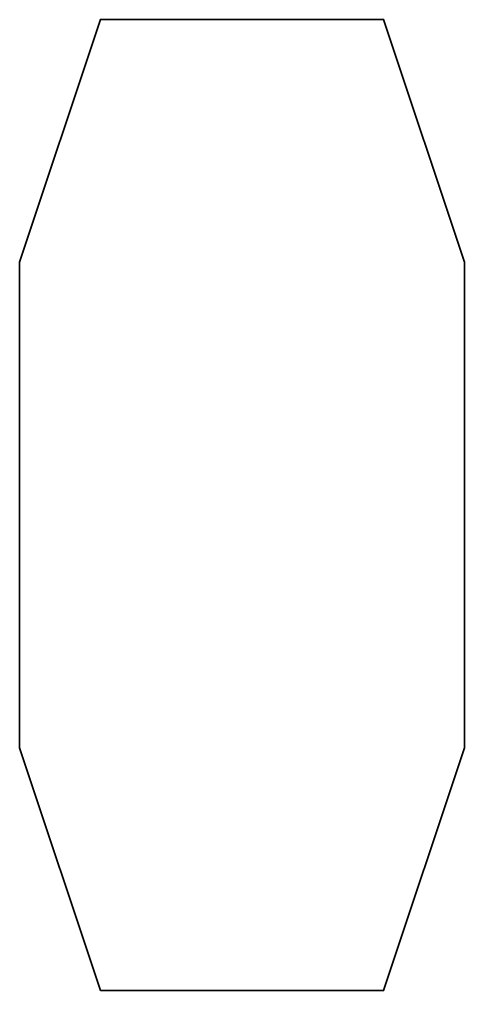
# Model space of a CAD drawing. Extents: x 0 to 198, y -432 to 0.
import ezdxf

# ---------------------------------------------------------------- set-up
doc = ezdxf.new("R2010")
doc.units = 0
doc.linetypes.add('Solid', pattern=[0])

msp = doc.modelspace()

# ---------------------------------------------------------------- linework, layer by layer
at = {"color": 0, "linetype": 'Solid', "lineweight": 35}
msp.add_lwpolyline([(36, -432), (0, -324), (0, -108), (36, 0), (162, 0), (198, -108), (198, -324), (162, -432), (36, -432)], close=True, dxfattribs=at)

doc.saveas('drawing.dxf')
